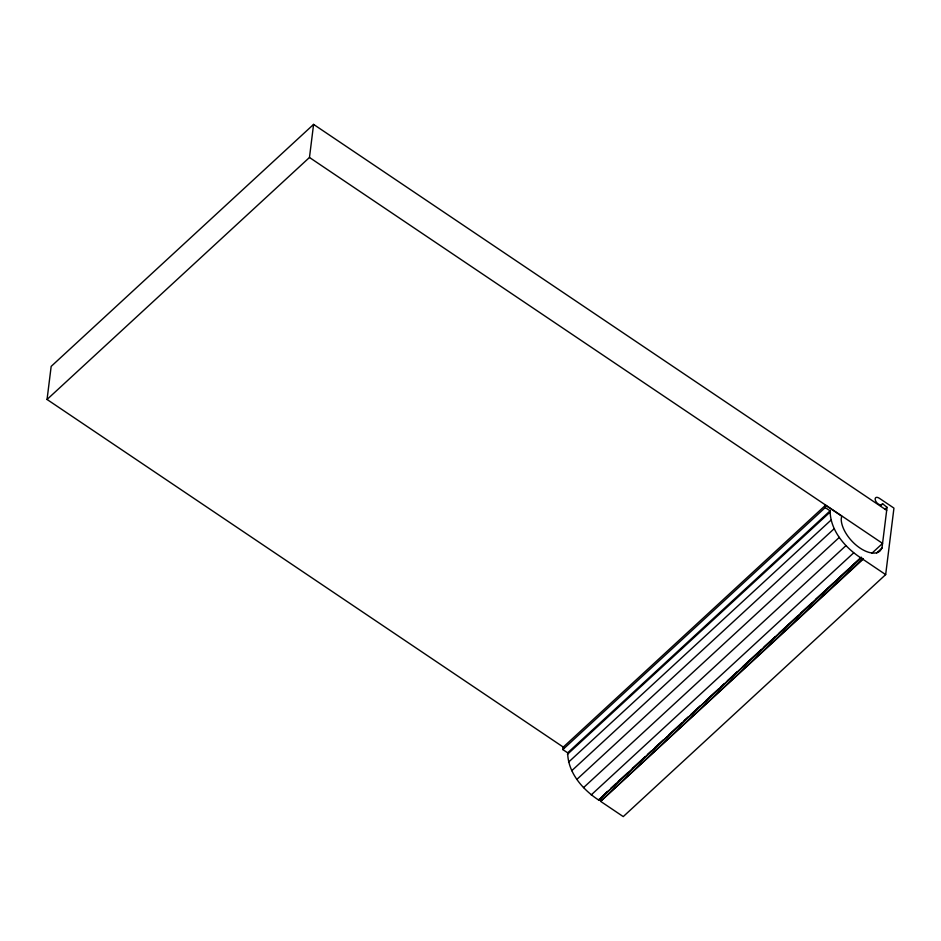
<?xml version="1.0" encoding="UTF-8"?>
<svg xmlns="http://www.w3.org/2000/svg" width="941" height="941" viewBox="0 0 941 941"><rect width="100%" height="100%" fill="white"/><g stroke="black" fill="none" stroke-linecap="round" stroke-linejoin="round"><path stroke-width="1.41" d="M564.059 747.625L47.05 399.466L51.167 366.39L313.588 124.4L886.681 510.34M47.05 399.466L309.471 157.476L313.588 124.4M882.634 503.764L881.27 505.152L878.529 504.258A4.787 2.541 47.3 0 1 875.177 498.742A4.787 2.541 47.3 0 1 879.282 498.236L893.95 508.116L885.669 574.61L623.248 816.6L600.57 801.332L862.991 559.33L861.25 557.366L598.747 800.109C582.797 789.722 567.894 772.726 567.67 752.835L562.836 749.577L563.13 747.236L825.539 505.235L841.689 516.115L841.207 519.138A26.666 14.139 47.3 0 0 856.757 545.651A26.666 14.139 47.3 0 0 880.164 550.85L881.988 548.05L887.057 507.34L882.634 503.764L880.47 505.752M598.747 800.109L607.474 791.393M600.57 801.332L863.085 558.601M562.836 749.577L825.245 507.587L825.539 505.235M861.168 558.107C845.206 547.721 830.315 530.736 830.091 510.845L825.245 507.587M567.67 752.835L830.091 510.845M567.435 754.317L829.844 512.327M568.552 762.139L830.974 520.138M571.775 770.679L834.197 528.689M576.88 779.383L839.301 537.393M884.905 509.34L887.057 507.34M583.514 787.641L845.935 545.651M591.23 794.898L853.64 552.896M610.721 788.405L616.12 783.43M618.272 781.442L628 772.479M632.317 768.491L645.279 756.54M647.432 754.553L651.748 750.565M654.995 747.577L663.628 739.614M669.027 734.639L681.99 722.688M684.154 720.688L688.471 716.713M690.635 714.713L700.351 705.75M705.75 700.774L718.712 688.824M720.865 686.836L724.111 683.848M727.346 680.861L737.062 671.898M742.461 666.91L760.822 649.984M764.068 646.996L774.866 637.045M779.183 633.058L797.545 616.132M800.779 613.144L811.577 603.181M815.894 599.194L833.173 583.267M837.502 579.28L848.3 569.317M851.534 566.329L861.25 557.366M598.652 800.038L861.074 558.048M871.766 553.367L882.564 543.404L309.471 157.476M876.589 553.037L881.988 548.05M862.991 559.33L885.669 574.61M598.841 799.368L600.664 800.591"/></g></svg>
